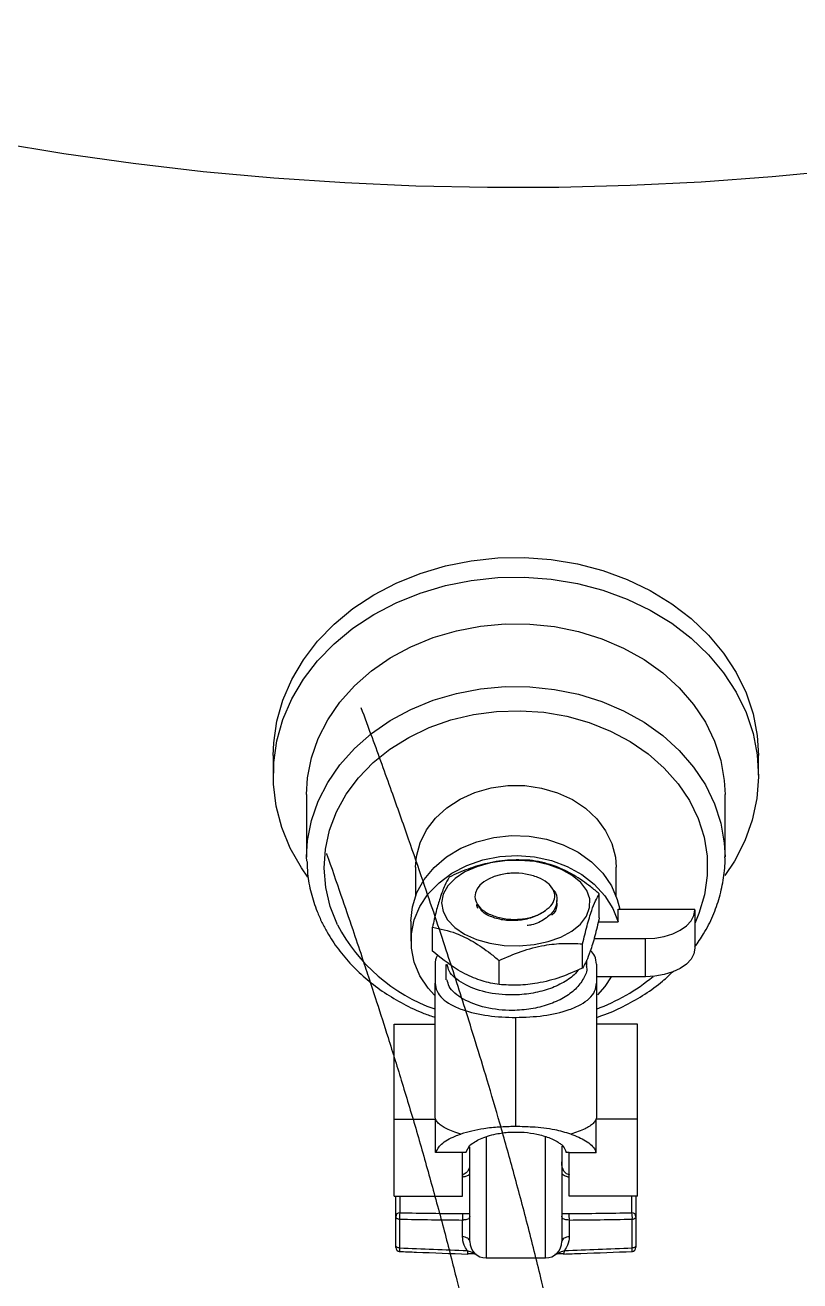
# Model space of a CAD drawing. Header units: millimetres. Extents: x 0 to 6631, y 0 to 4689.
# Drawn here: x 4488.4 to 4582.6, y 3301.2 to 3454 of the extents above; entities that cross this region are included whole.
import ezdxf

# ---------------------------------------------------------------- set-up
doc = ezdxf.new("R2010")
doc.units = ezdxf.units.MM
doc.header["$LTSCALE"] = 13
doc.layers.add('几何体', color=7, linetype='Continuous')

msp = doc.modelspace()

# ---------------------------------------------------------------- linework, layer by layer
at = {"layer": '几何体'}
for p, q in [((4518.6, 3365.12), (4518.6, 3362.74)), ((4577.61, 3362.74), (4577.61, 3365.12)), ((4522.67, 3360.39), (4522.67, 3352.76)), ((4573.54, 3352.76), (4573.54, 3360.39)), ((4535.91, 3351.54), (4535.91, 3348.01)), ((4560.3, 3348.01), (4560.3, 3351.54)), ((4553.1, 3347.17), (4553.1, 3347.49)), ((4558.25, 3345.36), (4558.25, 3348.3)), ((4560.53, 3344.88), (4560.53, 3346.44)), ((4560.53, 3346.44), (4569.85, 3346.44)), ((4569.85, 3346.32), (4569.85, 3346.44)), ((4569.85, 3346.32), (4569.85, 3341.67)), ((4535.35, 3344.98), (4535.35, 3342.55)), ((4537.96, 3341.31), (4537.96, 3344.24)), ((4558.13, 3344.88), (4560.53, 3344.88)), ((4557.62, 3342.86), (4563.85, 3342.86)), ((4563.85, 3338.2), (4563.85, 3342.86)), ((4556.22, 3339.27), (4556.22, 3342.21)), ((4538.3, 3339.75), (4538.3, 3337.45)), ((4539.61, 3339.71), (4539.61, 3337.83)), ((4546.07, 3337.25), (4546.07, 3340.18)), ((4556.72, 3339.59), (4556.72, 3340.24)), ((4557.9, 3339.75), (4557.9, 3337.45)), ((4563.85, 3338.2), (4557.9, 3338.2)), ((4533.3, 3320.9), (4533.3, 3332.45)), ((4533.3, 3332.45), (4538.35, 3332.45)), ((4562.9, 3332.45), (4557.85, 3332.45)), ((4562.9, 3320.9), (4562.9, 3332.45)), ((4533.3, 3320.9), (4538.35, 3320.9)), ((4533.3, 3311.51), (4533.3, 3320.9)), ((4538.35, 3320.9), (4538.3, 3321.19)), ((4538.35, 3316.82), (4538.35, 3320.9)), ((4557.9, 3321.19), (4557.86, 3320.9)), ((4557.86, 3316.82), (4557.86, 3320.9)), ((4562.9, 3320.9), (4557.86, 3320.9)), ((4562.9, 3311.51), (4562.9, 3320.9)), ((4548.1, 3319.99), (4547.98, 3319.99)), ((4544.5, 3318.75), (4544.5, 3304)), ((4551.7, 3304), (4551.7, 3318.78)), ((4541.6, 3316.82), (4538.35, 3316.82)), ((4542.01, 3316.82), (4541.6, 3316.82)), ((4541.6, 3311.51), (4541.6, 3316.82)), ((4542.01, 3316.82), (4542.5, 3317.71)), ((4542.5, 3306), (4542.5, 3317.53)), ((4553.7, 3317.61), (4553.7, 3306)), ((4554.6, 3316.82), (4554.21, 3316.82)), ((4554.6, 3316.82), (4557.86, 3316.82)), ((4554.6, 3311.51), (4554.6, 3316.82)), ((4533.3, 3311.51), (4541.6, 3311.51)), ((4533.5, 3309.01), (4533.5, 3311.51)), ((4534, 3311.51), (4534, 3309.51)), ((4562.9, 3311.51), (4554.6, 3311.51)), ((4562.2, 3309.51), (4562.2, 3311.51)), ((4562.7, 3311.51), (4562.7, 3309.01)), ((4533.5, 3305.51), (4533.5, 3309.01)), ((4533.95, 3308.73), (4533.95, 3305.22)), ((4541.61, 3306.59), (4541.61, 3308.62)), ((4554.59, 3308.62), (4554.59, 3306.59)), ((4562.26, 3305.22), (4562.26, 3308.73)), ((4562.7, 3309.01), (4562.7, 3305.51)), ((4544.5, 3304), (4551.7, 3304))]:
    msp.add_line(p, q, dxfattribs=at)
at = {"layer": '几何体', "flags": 128}
for points in [[(4430.02, 3454.67), (4437.37, 3452), (4444.89, 3449.5), (4452.59, 3447.18), (4460.44, 3445.04), (4468.44, 3443.08), (4476.56, 3441.31), (4484.81, 3439.74), (4493.15, 3438.35), (4501.59, 3437.17), (4510.1, 3436.18), (4518.68, 3435.39), (4527.3, 3434.81), (4535.96, 3434.42), (4544.64, 3434.24), (4553.32, 3434.26), (4562, 3434.48), (4570.65, 3434.91), (4579.27, 3435.54), (4587.83, 3436.36)], [(4518.6, 3365.12), (4518.66, 3366.65), (4519.04, 3369.29), (4519.78, 3371.87), (4520.86, 3374.38), (4522.27, 3376.77), (4524, 3379.02), (4526.02, 3381.1), (4528.3, 3382.99), (4530.83, 3384.66), (4533.57, 3386.09), (4536.48, 3387.27), (4539.54, 3388.18), (4542.69, 3388.81), (4545.92, 3389.15), (4549.17, 3389.2), (4552.41, 3388.96), (4555.59, 3388.43), (4558.69, 3387.61), (4561.65, 3386.52), (4564.45, 3385.18), (4567.06, 3383.59), (4569.43, 3381.77), (4571.54, 3379.76), (4573.37, 3377.56), (4574.9, 3375.22), (4576.09, 3372.75), (4576.95, 3370.19), (4577.46, 3367.57), (4577.61, 3365.12)], [(4520.67, 3353.87), (4519.64, 3356.38), (4518.96, 3358.98), (4518.63, 3361.62), (4518.66, 3364.27), (4519.04, 3366.91), (4519.78, 3369.5), (4520.86, 3372), (4522.27, 3374.39), (4524, 3376.64), (4526.02, 3378.72), (4528.3, 3380.61), (4530.83, 3382.28), (4533.57, 3383.71), (4536.48, 3384.89), (4539.54, 3385.8), (4542.69, 3386.43), (4545.92, 3386.77), (4549.17, 3386.82), (4552.41, 3386.58), (4555.59, 3386.05), (4558.69, 3385.23), (4561.65, 3384.15), (4564.45, 3382.8), (4567.06, 3381.21), (4569.43, 3379.4), (4571.54, 3377.38), (4573.37, 3375.18), (4574.9, 3372.84), (4576.09, 3370.37), (4576.95, 3367.81), (4577.46, 3365.19), (4577.61, 3362.54), (4577.4, 3359.89), (4576.84, 3357.27), (4575.93, 3354.73), (4574.68, 3352.27), (4573.53, 3350.51)], [(4522.67, 3360.39), (4522.79, 3362.4), (4523.26, 3364.83), (4524.08, 3367.2), (4525.23, 3369.47), (4526.71, 3371.62), (4528.48, 3373.6), (4530.54, 3375.41), (4532.83, 3377), (4535.35, 3378.35), (4538.04, 3379.46), (4540.87, 3380.3), (4543.81, 3380.86), (4546.8, 3381.13), (4549.81, 3381.11), (4552.8, 3380.8), (4555.73, 3380.2), (4558.54, 3379.33), (4561.21, 3378.19), (4563.7, 3376.79), (4565.96, 3375.17), (4567.98, 3373.34), (4569.72, 3371.33), (4571.15, 3369.17), (4572.26, 3366.88), (4573.03, 3364.5), (4573.45, 3362.07), (4573.54, 3360.39)], [(4522.67, 3352.76), (4522.79, 3354.77), (4523.26, 3357.2), (4524.08, 3359.57), (4525.23, 3361.85), (4526.71, 3363.99), (4528.48, 3365.98), (4530.54, 3367.78), (4532.83, 3369.37), (4535.35, 3370.73), (4538.04, 3371.84), (4540.87, 3372.67), (4543.81, 3373.23), (4546.8, 3373.5), (4549.81, 3373.48), (4552.8, 3373.17), (4555.73, 3372.58), (4558.54, 3371.7), (4561.21, 3370.56), (4563.7, 3369.17), (4565.96, 3367.55), (4567.98, 3365.72), (4569.72, 3363.71), (4571.15, 3361.55), (4572.26, 3359.26), (4573.03, 3356.88), (4573.45, 3354.44), (4573.54, 3352.79)], [(4526.43, 3344.53), (4525.54, 3346.76), (4524.99, 3349.06), (4524.79, 3351.4), (4524.95, 3353.74), (4525.45, 3356.04), (4526.3, 3358.28), (4527.48, 3360.42), (4528.97, 3362.42), (4530.75, 3364.26), (4532.8, 3365.9), (4535.08, 3367.33), (4537.55, 3368.52), (4540.19, 3369.45), (4542.94, 3370.11), (4545.77, 3370.48), (4548.64, 3370.57), (4551.5, 3370.38), (4554.31, 3369.89), (4557.03, 3369.13), (4559.61, 3368.1), (4562.01, 3366.82), (4564.2, 3365.31), (4566.15, 3363.59), (4567.83, 3361.69), (4569.21, 3359.63), (4570.27, 3357.45), (4570.99, 3355.18), (4571.36, 3352.86), (4571.38, 3350.52), (4571.05, 3348.19), (4570.37, 3345.91), (4569.85, 3344.69)], [(4535.91, 3351.54), (4536.02, 3352.85), (4536.46, 3354.5), (4537.24, 3356.07), (4538.33, 3357.5), (4539.71, 3358.76), (4541.32, 3359.82), (4543.13, 3360.63), (4545.09, 3361.19), (4547.13, 3361.47), (4549.2, 3361.46), (4551.23, 3361.17), (4553.18, 3360.6), (4554.98, 3359.76), (4556.58, 3358.7), (4557.94, 3357.42), (4559.02, 3355.98), (4559.78, 3354.41), (4560.21, 3352.76), (4560.3, 3351.54)], [(4535.35, 3344.98), (4535.54, 3346.73), (4536.08, 3348.44), (4536.97, 3350.05), (4538.18, 3351.52), (4539.68, 3352.79), (4541.42, 3353.84), (4543.35, 3354.64), (4545.42, 3355.15), (4547.56, 3355.38), (4549.72, 3355.3), (4551.84, 3354.93), (4553.84, 3354.27), (4555.69, 3353.35), (4557.31, 3352.18), (4558.67, 3350.81), (4559.72, 3349.26), (4560.44, 3347.6), (4560.73, 3346.44)], [(4522.83, 3350.31), (4522.03, 3351.46), (4520.67, 3353.87)], [(4538.2, 3335.99), (4537.46, 3336.82), (4536.44, 3338.34), (4535.75, 3339.98), (4535.4, 3341.68), (4535.4, 3343.42), (4535.75, 3345.13), (4536.44, 3346.76), (4537.46, 3348.28), (4538.77, 3349.65), (4540.34, 3350.81), (4542.13, 3351.75), (4544.08, 3352.43), (4546.14, 3352.84), (4548.26, 3352.96), (4550.37, 3352.8), (4552.42, 3352.35), (4554.35, 3351.63), (4556.11, 3350.65), (4557.64, 3349.46), (4558.92, 3348.07), (4559.89, 3346.53), (4560.53, 3344.88), (4560.53, 3344.88)], [(4522.68, 3352.27), (4522.68, 3352.32), (4522.67, 3352.76)], [(4554.92, 3343.76), (4555.97, 3344.62), (4556.7, 3345.59), (4557.07, 3346.62), (4557.08, 3347.67), (4556.72, 3348.71), (4556.01, 3349.68), (4554.97, 3350.54), (4553.66, 3351.27), (4552.11, 3351.83), (4550.4, 3352.21), (4548.6, 3352.37), (4546.78, 3352.32), (4545.01, 3352.06), (4543.37, 3351.6), (4541.92, 3350.96), (4540.72, 3350.16), (4539.83, 3349.25), (4539.28, 3348.24), (4539.08, 3347.19), (4539.26, 3346.15), (4539.8, 3345.14), (4540.68, 3344.22), (4541.86, 3343.41), (4543.3, 3342.76), (4544.93, 3342.3), (4546.7, 3342.03), (4548.52, 3341.97), (4550.33, 3342.12), (4552.04, 3342.49), (4553.59, 3343.04), (4554.92, 3343.76)], [(4547.03, 3350.76), (4546.22, 3350.61), (4545.47, 3350.39), (4544.79, 3350.1), (4544.21, 3349.74), (4543.73, 3349.34), (4543.39, 3348.89), (4543.18, 3348.42), (4543.1, 3347.94)], [(4543.5, 3346.5), (4543.38, 3346.88), (4543.37, 3346.98)], [(4563.85, 3342.86), (4565.02, 3342.92), (4566.15, 3343.12), (4567.19, 3343.44), (4568.1, 3343.87), (4568.84, 3344.4), (4569.4, 3345), (4569.74, 3345.65), (4569.85, 3346.32)], [(4569.85, 3341.67), (4569.74, 3340.99), (4569.4, 3340.34), (4568.84, 3339.74), (4568.1, 3339.22), (4567.19, 3338.79), (4566.15, 3338.47), (4565.02, 3338.27), (4563.85, 3338.2)], [(4559.69, 3338.2), (4558.92, 3337.03), (4558.03, 3336.01)], [(4533.5, 3309.01), (4533.51, 3308.96), (4533.54, 3308.91), (4533.58, 3308.86), (4533.63, 3308.82), (4533.7, 3308.79), (4533.78, 3308.76), (4533.86, 3308.74), (4533.95, 3308.73)], [(4562.26, 3308.73), (4562.35, 3308.74), (4562.43, 3308.76), (4562.51, 3308.79), (4562.58, 3308.82), (4562.63, 3308.86), (4562.67, 3308.91), (4562.7, 3308.96), (4562.7, 3309.01)], [(4542.5, 3306.01), (4542.49, 3306.12), (4542.44, 3306.22), (4542.36, 3306.32), (4542.25, 3306.4), (4542.12, 3306.47), (4541.96, 3306.53), (4541.79, 3306.57), (4541.61, 3306.59)], [(4554.59, 3306.59), (4554.42, 3306.57), (4554.25, 3306.53), (4554.09, 3306.47), (4553.96, 3306.4), (4553.85, 3306.32), (4553.77, 3306.22), (4553.72, 3306.12), (4553.7, 3306.01)], [(4533.95, 3305.22), (4533.86, 3305.23), (4533.78, 3305.25), (4533.7, 3305.28), (4533.63, 3305.31), (4533.58, 3305.36), (4533.54, 3305.4), (4533.51, 3305.45), (4533.5, 3305.51)], [(4542.2, 3304.91), (4542.21, 3304.79), (4542.22, 3304.68), (4542.23, 3304.6), (4542.24, 3304.54), (4542.26, 3304.5), (4542.27, 3304.48), (4542.28, 3304.48)], [(4542.28, 3304.48), (4542.29, 3304.49), (4542.31, 3304.52)], [(4553.9, 3304.52), (4553.92, 3304.49), (4553.93, 3304.48)], [(4562.7, 3305.51), (4562.7, 3305.45), (4562.67, 3305.4), (4562.63, 3305.36), (4562.58, 3305.31), (4562.51, 3305.28), (4562.43, 3305.25), (4562.35, 3305.23), (4562.26, 3305.22)]]:
    msp.add_lwpolyline(points, dxfattribs=at)
at = {"layer": '几何体'}
for centre, radius, start, end in [((4545.29, 3354.35), 21.26, 207.5234, 250.6233), ((4549.65, 3356.51), 23.72, 290.3753, 309.661), ((4540.61, 3313.79), 1.06, 2.6434, 19.7141), ((4555.81, 3313.74), 1.28, 161.7437, 175.8838), ((4534, 3309.01), 0.496, 89.5716, 179.565), ((4536.25, 3308.96), 2.31, 166.2302, 185.6652), ((4543.42, 3308.89), 1.82, 163.4862, 188.4808), ((4552.79, 3308.89), 1.82, 351.5192, 16.5138), ((4559.96, 3308.96), 2.31, 354.3348, 13.7698), ((4562.21, 3309.01), 0.496, 0.435, 90.4284), ((4544.5, 3306), 2, 180, 270), ((4551.7, 3306), 2, 270, 0), ((4534, 3305.29), 0.5, 180, 267.4893), ((4553.23, 3304.83), 0.78, 333.6757, 5.8634), ((4562.2, 3305.29), 0.5, 272.4851, 0.0016)]:
    msp.add_arc(centre, radius, start, end, dxfattribs=at)
for centre, major_axis, ratio, start_param, end_param in [((4504.68, 3316.21), (68.4, -4.42), 0.090352, 5.160464, 5.288703), ((4504.73, 3316.5), (68.4, -4.13), 0.084452, 5.159718, 5.287957), ((4591.48, 3316.5), (68.4, 4.13), 0.084452, 4.136821, 4.26506), ((4591.53, 3316.21), (68.4, 4.42), 0.090352, 4.136075, 4.264314), ((4509.15, 3315.93), (103.5, -6.69), 0.090352, 4.960198, 5.043255), ((4587.06, 3315.93), (103.5, 6.69), 0.090352, 4.381523, 4.46458)]:
    msp.add_ellipse(centre, major_axis=major_axis, ratio=ratio, start_param=start_param, end_param=end_param, dxfattribs=at)
for points, knots in [([(4541.81, 3188.12), (4541.91, 3188.24), (4542.74, 3189.21), (4544.13, 3191.12), (4545.91, 3193.71), (4547.54, 3196.36), (4548.99, 3198.96), (4550.22, 3201.43), (4551.1, 3203.35), (4551.75, 3204.87), (4552.3, 3206.23), (4553.14, 3208.4), (4554.28, 3211.72), (4555.65, 3216.51), (4556.91, 3222.24), (4557.97, 3228.98), (4558.68, 3236.7), (4558.92, 3244.99), (4558.7, 3253.37), (4558.17, 3260.8), (4557.49, 3267.28), (4556.76, 3272.81), (4555.98, 3277.87), (4555.24, 3282.18), (4554.67, 3285.24), (4554.26, 3287.38), (4553.9, 3289.16), (4553.45, 3291.37), (4552.84, 3294.21), (4552.06, 3297.69), (4550.96, 3302.38), (4549.54, 3308.07), (4547.87, 3314.34), (4546.22, 3320.2), (4544.68, 3325.45), (4543.27, 3330.1), (4541.99, 3334.18), (4540.8, 3337.9), (4539.59, 3341.63), (4538.27, 3345.61), (4536.74, 3350.1), (4534.98, 3355.2), (4532.93, 3361), (4531, 3366.34), (4529.76, 3369.71), (4529.31, 3370.93)], [0, 0, 0, 0, 0.003539, 0.029088, 0.05156, 0.071184, 0.09422, 0.112423, 0.12607, 0.135522, 0.144372, 0.154002, 0.179693, 0.209439, 0.243478, 0.281479, 0.323516, 0.36826, 0.41086, 0.451089, 0.479846, 0.507295, 0.533267, 0.554904, 0.57105, 0.57861, 0.586464, 0.597408, 0.611471, 0.628686, 0.649089, 0.681316, 0.71354, 0.742877, 0.769259, 0.792637, 0.812978, 0.831043, 0.849052, 0.869678, 0.891654, 0.917643, 0.947697, 0.980955, 1, 1, 1, 1]), ([(4525.07, 3353.22), (4525.08, 3353.2), (4525.68, 3351.51), (4526.74, 3348.42), (4528.17, 3344.25), (4529.28, 3340.94), (4530.25, 3338.01), (4531.32, 3334.73), (4532.7, 3330.42), (4534.32, 3325.17), (4536.06, 3319.36), (4537.76, 3313.37), (4539.4, 3307.33), (4540.87, 3301.56), (4542.11, 3296.37), (4543.24, 3291.35), (4544.36, 3285.96), (4545.55, 3279.67), (4546.71, 3272.55), (4547.72, 3264.89), (4548.44, 3257.26), (4548.82, 3250.04), (4548.88, 3243.27), (4548.63, 3236.66), (4548.03, 3230.14), (4547.07, 3224.03), (4545.96, 3219.04), (4544.85, 3215.13), (4543.77, 3211.89), (4542.51, 3208.63), (4541.1, 3205.49), (4539.5, 3202.41), (4537.69, 3199.39), (4535.67, 3196.41), (4534.18, 3194.6), (4533.46, 3193.74)], [0, 0, 0, 0, 0.000346, 0.029151, 0.05301, 0.071871, 0.085735, 0.102996, 0.127711, 0.159014, 0.191994, 0.225835, 0.259854, 0.293354, 0.322321, 0.346535, 0.376974, 0.411846, 0.451394, 0.495345, 0.53963, 0.57963, 0.618046, 0.656989, 0.697312, 0.738504, 0.775599, 0.800133, 0.823772, 0.849918, 0.878872, 0.904656, 0.934375, 0.96858, 1, 1, 1, 1]), ([(4522.72, 3352.25), (4522.73, 3351.75), (4522.76, 3350.46), (4523.17, 3348.41), (4523.8, 3346.44), (4524.49, 3344.85), (4525.31, 3343.3), (4526.48, 3341.54), (4528.11, 3339.6), (4529.99, 3337.84), (4532.1, 3336.25), (4534.42, 3334.88), (4536.5, 3333.88), (4537.84, 3333.43), (4538.3, 3333.27)], [0, 0, 0, 0, 0.061122, 0.157149, 0.253226, 0.310561, 0.364155, 0.460841, 0.557753, 0.654987, 0.7525, 0.850239, 0.948145, 1, 1, 1, 1]), ([(4550.14, 3352.36), (4549.25, 3352.4), (4547.45, 3352.48), (4544.79, 3352.11), (4542.27, 3351.36), (4540.75, 3350.68), (4539.99, 3350.33)], [0, 0, 0, 0, 0.267276, 0.541818, 0.768445, 1, 1, 1, 1]), ([(4558.25, 3348.3), (4557.91, 3348.59), (4556.89, 3349.42), (4555.14, 3350.63), (4552.73, 3351.83), (4551.09, 3352.17), (4550.14, 3352.36)], [0, 0, 0, 0, 0.131547, 0.383647, 0.643559, 1, 1, 1, 1]), ([(4569.85, 3341.83), (4570.23, 3342.36), (4571.09, 3343.57), (4572.09, 3345.61), (4572.92, 3347.89), (4573.39, 3350.23), (4573.58, 3351.87), (4573.53, 3352.72), (4573.52, 3352.79)], [0, 0, 0, 0, 0.16031, 0.367297, 0.573489, 0.778909, 0.983698, 1, 1, 1, 1]), ([(4539.99, 3350.33), (4539.81, 3350.02), (4539.45, 3349.38), (4538.92, 3347.94), (4538.41, 3346.19), (4538.11, 3344.9), (4537.96, 3344.24)], [0, 0, 0, 0, 0.2672762, 0.5418181, 0.7684451, 1, 1, 1, 1]), ([(4551.7, 3346.27), (4552, 3346.52), (4552.61, 3347.01), (4552.91, 3347.92), (4552.71, 3348.84), (4551.99, 3349.68), (4550.81, 3350.34), (4549.32, 3350.75), (4547.99, 3350.84), (4547.24, 3350.77), (4547.03, 3350.76)], [0, 0, 0, 0, 0.132095, 0.264168, 0.396922, 0.532469, 0.668255, 0.806625, 0.945503, 1, 1, 1, 1]), ([(4552.7, 3348.72), (4552.71, 3348.71), (4553.08, 3348.36), (4553.18, 3347.48), (4552.86, 3346.26), (4551.72, 3345.22), (4550.49, 3344.58), (4549.66, 3344.47), (4549.48, 3344.44)], [0, 0, 0, 0, 0.005481, 0.238128, 0.470775, 0.702129, 0.93549, 1, 1, 1, 1]), ([(4552.7, 3348.72), (4552.64, 3348.81), (4552.57, 3348.92), (4552.5, 3349.02), (4552.49, 3349.04)], [0, 0, 0, 0, 0.851111, 1, 1, 1, 1]), ([(4543.1, 3347.94), (4543.18, 3347.62), (4543.32, 3346.98), (4544.21, 3346.14), (4545.5, 3345.52), (4547.07, 3345.18), (4548.71, 3345.17), (4550.25, 3345.48), (4551.21, 3345.91), (4551.62, 3346.21), (4551.7, 3346.27)], [0, 0, 0, 0, 0.1407995, 0.2816009, 0.4220955, 0.5601189, 0.6973956, 0.832652, 0.9667058, 1, 1, 1, 1]), ([(4543.4, 3347.05), (4543.45, 3346.96), (4543.57, 3346.79), (4543.69, 3346.61), (4543.75, 3346.52)], [0, 0, 0, 0, 0.500002, 1, 1, 1, 1]), ([(4553.1, 3347.15), (4553.07, 3346.73), (4553.03, 3346.2), (4552.55, 3345.78), (4552.45, 3345.69)], [0, 0, 0, 0, 0.800322, 1, 1, 1, 1]), ([(4556.22, 3342.21), (4556.4, 3342.96), (4556.76, 3344.48), (4557.29, 3346.24), (4557.79, 3347.5), (4558.1, 3348.03), (4558.25, 3348.3)], [0, 0, 0, 0, 0.267276, 0.541818, 0.768445, 1, 1, 1, 1]), ([(4551.7, 3346.27), (4551.6, 3346.19), (4551.09, 3345.81), (4549.91, 3345.28), (4548.11, 3344.98), (4546.28, 3345.09), (4544.8, 3345.59), (4543.93, 3346.13), (4543.81, 3346.48), (4543.79, 3346.52)], [0, 0, 0, 0, 0.050927, 0.236817, 0.421453, 0.606088, 0.791978, 0.976268, 1, 1, 1, 1]), ([(4558.25, 3345.36), (4558.07, 3344.61), (4557.71, 3343.09), (4557.18, 3341.34), (4556.68, 3340.07), (4556.37, 3339.54), (4556.22, 3339.27)], [0, 0, 0, 0, 0.267276, 0.541818, 0.768445, 1, 1, 1, 1]), ([(4537.96, 3344.24), (4538.91, 3344.05), (4540.53, 3343.72), (4542.94, 3342.53), (4544.69, 3341.32), (4545.73, 3340.47), (4546.07, 3340.18)], [0, 0, 0, 0, 0.356439, 0.608129, 0.868454, 1, 1, 1, 1]), ([(4546.07, 3340.18), (4546.96, 3340.58), (4548.76, 3341.38), (4551.42, 3342.07), (4553.94, 3342.33), (4555.45, 3342.25), (4556.22, 3342.21)], [0, 0, 0, 0, 0.267276, 0.541818, 0.768445, 1, 1, 1, 1]), ([(4546.07, 3337.25), (4545.73, 3337.31), (4544.71, 3337.48), (4542.96, 3338.03), (4540.55, 3339.24), (4538.91, 3340.55), (4537.96, 3341.31)], [0, 0, 0, 0, 0.131547, 0.383647, 0.643559, 1, 1, 1, 1]), ([(4538.59, 3340.83), (4538.57, 3340.8), (4538.31, 3340.47), (4538.31, 3340.09), (4538.3, 3339.75)], [0, 0, 0, 0, 0.094472, 1, 1, 1, 1]), ([(4557.9, 3339.75), (4557.88, 3340.08), (4557.83, 3340.67), (4557.37, 3341.19), (4557.18, 3341.42)], [0, 0, 0, 0, 0.574537, 1, 1, 1, 1]), ([(4555.7, 3339.06), (4555.59, 3338.9), (4555.18, 3338.32), (4553.94, 3337.49), (4552.11, 3336.65), (4549.95, 3336.13), (4547.33, 3335.91), (4544.32, 3336.23), (4541.61, 3337.29), (4539.98, 3338.57), (4539.82, 3339.45), (4539.77, 3339.73)], [0, 0, 0, 0, 0.0384498, 0.1426833, 0.2483911, 0.3528271, 0.4580987, 0.6147137, 0.7723876, 0.9287106, 1, 1, 1, 1]), ([(4556.65, 3339.58), (4556.67, 3339.5), (4556.83, 3338.97), (4556.35, 3337.96), (4555.45, 3336.69), (4553.96, 3335.61), (4552.1, 3334.78), (4549.96, 3334.25), (4547.33, 3334.03), (4544.32, 3334.35), (4541.61, 3335.41), (4539.98, 3336.69), (4539.82, 3337.57), (4539.77, 3337.85)], [0, 0, 0, 0, 0.015665, 0.103725, 0.192393, 0.279944, 0.368734, 0.456456, 0.544879, 0.676429, 0.808868, 0.940173, 1, 1, 1, 1]), ([(4556.22, 3339.27), (4555.33, 3338.88), (4553.54, 3338.08), (4550.88, 3337.39), (4548.36, 3337.13), (4546.84, 3337.21), (4546.07, 3337.25)], [0, 0, 0, 0, 0.267276, 0.541818, 0.768445, 1, 1, 1, 1]), ([(4557.9, 3333.27), (4558.25, 3333.38), (4559.48, 3333.78), (4561.47, 3334.72), (4563.82, 3336.07), (4565.78, 3337.47), (4566.85, 3338.49), (4567.29, 3338.91)], [0, 0, 0, 0, 0.095621, 0.340061, 0.584448, 0.828673, 1, 1, 1, 1]), ([(4538.3, 3321.19), (4538.3, 3322.41), (4538.3, 3324.84), (4538.3, 3329.02), (4538.3, 3333.32), (4538.3, 3336.07), (4538.3, 3337.45)], [0, 0, 0, 0, 0.249999, 0.5, 0.750001, 1, 1, 1, 1]), ([(4538.3, 3337.45), (4538.34, 3337.11), (4538.42, 3336.46), (4539.11, 3335.55), (4540.18, 3334.79), (4542, 3334), (4544.71, 3333.38), (4546.97, 3333.29), (4548.1, 3333.25)], [0, 0, 0, 0, 0.127417, 0.250118, 0.370814, 0.500407, 0.749559, 1, 1, 1, 1]), ([(4548.1, 3333.26), (4549.23, 3333.3), (4551.49, 3333.38), (4554.19, 3334), (4556.01, 3334.79), (4557.09, 3335.55), (4557.79, 3336.45), (4557.86, 3337.11), (4557.9, 3337.45)], [0, 0, 0, 0, 0.248589, 0.498299, 0.62825, 0.749296, 0.872285, 1, 1, 1, 1]), ([(4557.9, 3337.45), (4557.9, 3336.07), (4557.9, 3333.32), (4557.9, 3329.02), (4557.9, 3324.84), (4557.9, 3322.41), (4557.9, 3321.19)], [0, 0, 0, 0, 0.250026, 0.5, 0.749974, 1, 1, 1, 1]), ([(4548.1, 3319.99), (4548.1, 3320.86), (4548.1, 3322.6), (4548.1, 3325.72), (4548.1, 3329.29), (4548.1, 3331.93), (4548.1, 3333.25)], [0, 0, 0, 0, 0.213867, 0.427737, 0.713867, 1, 1, 1, 1]), ([(4541.41, 3319.08), (4541.09, 3319.18), (4540.49, 3319.36), (4539.73, 3319.68), (4539.13, 3320.01), (4538.68, 3320.37), (4538.44, 3320.67), (4538.37, 3320.86), (4538.35, 3320.9)], [0, 0, 0, 0, 0.233975, 0.449095, 0.621735, 0.7798, 0.949594, 1, 1, 1, 1]), ([(4557.86, 3320.9), (4557.84, 3320.86), (4557.77, 3320.67), (4557.53, 3320.37), (4557.08, 3320.01), (4556.23, 3319.53), (4555.4, 3319.27), (4554.8, 3319.08)], [0, 0, 0, 0, 0.050272, 0.220214, 0.378002, 0.550604, 1, 1, 1, 1]), ([(4547.98, 3319.99), (4547.35, 3319.97), (4546.07, 3319.94), (4543.74, 3319.71), (4542.31, 3319.32), (4541.41, 3319.08)], [0, 0, 0, 0, 0.266654, 0.541385, 1, 1, 1, 1]), ([(4542.5, 3317.71), (4542.89, 3317.98), (4543.67, 3318.54), (4545.44, 3319.09), (4547.34, 3319.34), (4549.09, 3319.33), (4550.74, 3319.09), (4552.24, 3318.64), (4553.2, 3318.15), (4553.62, 3317.81), (4553.73, 3317.72)], [0, 0, 0, 0, 0.164954, 0.330688, 0.448443, 0.566554, 0.678375, 0.801387, 0.947726, 1, 1, 1, 1]), ([(4554.8, 3319.08), (4554.16, 3319.26), (4552.76, 3319.67), (4550.39, 3319.94), (4548.77, 3319.97), (4548.1, 3319.99)], [0, 0, 0, 0, 0.327432, 0.722961, 1, 1, 1, 1]), ([(4538.35, 3316.82), (4538.54, 3317.17), (4538.92, 3317.9), (4540.21, 3318.65), (4541.18, 3319), (4541.41, 3319.08)], [0, 0, 0, 0, 0.410682, 0.858247, 1, 1, 1, 1]), ([(4554.8, 3319.08), (4555.44, 3318.82), (4556.81, 3318.27), (4557.64, 3317.43), (4557.82, 3316.92), (4557.86, 3316.82)], [0, 0, 0, 0, 0.410645, 0.877492, 1, 1, 1, 1]), ([(4553.73, 3317.72), (4553.9, 3317.51), (4554.13, 3317.21), (4554.2, 3316.91), (4554.21, 3316.82)], [0, 0, 0, 0, 0.711751, 1, 1, 1, 1]), ([(4542.48, 3315.5), (4542.48, 3315.41), (4542.5, 3315.11), (4542.37, 3314.71), (4542.12, 3314.37), (4541.86, 3314.19), (4541.68, 3314.16), (4541.61, 3314.15)], [0, 0, 0, 0, 0.15959, 0.475429, 0.70455, 0.878681, 1, 1, 1, 1]), ([(4554.6, 3314.15), (4554.53, 3314.16), (4554.37, 3314.18), (4554.14, 3314.33), (4553.91, 3314.59), (4553.73, 3315.02), (4553.69, 3315.44), (4553.71, 3315.71), (4553.72, 3315.78)], [0, 0, 0, 0, 0.094502, 0.229863, 0.395405, 0.613622, 0.900115, 1, 1, 1, 1]), ([(4542.5, 3314.24), (4542.49, 3314.22), (4542.39, 3314.09), (4542.1, 3313.93), (4541.82, 3313.87), (4541.67, 3313.83)], [0, 0, 0, 0, 0.073699, 0.532238, 1, 1, 1, 1]), ([(4554.54, 3313.83), (4554.48, 3313.84), (4554.26, 3313.88), (4553.95, 3314), (4553.77, 3314.19), (4553.7, 3314.26)], [0, 0, 0, 0, 0.1787073, 0.7038212, 1, 1, 1, 1]), ([(4542.5, 3309.07), (4542.49, 3308.99), (4542.48, 3308.85), (4542.31, 3308.72), (4542.07, 3308.66), (4541.87, 3308.63), (4541.72, 3308.62), (4541.65, 3308.62), (4541.61, 3308.62)], [0, 0, 0, 0, 0.322413, 0.569131, 0.760582, 0.899161, 0.941211, 1, 1, 1, 1]), ([(4541.67, 3309.41), (4541.73, 3309.41), (4541.95, 3309.41), (4542.21, 3309.4), (4542.35, 3309.4), (4542.37, 3309.4)], [0, 0, 0, 0, 0.221164, 0.871034, 1, 1, 1, 1]), ([(4554.59, 3308.62), (4554.49, 3308.62), (4554.29, 3308.63), (4554.04, 3308.68), (4553.83, 3308.76), (4553.72, 3308.89), (4553.71, 3309.02), (4553.7, 3309.07)], [0, 0, 0, 0, 0.154254, 0.316154, 0.499276, 0.783133, 1, 1, 1, 1]), ([(4553.83, 3309.4), (4553.92, 3309.4), (4554.13, 3309.4), (4554.39, 3309.41), (4554.54, 3309.41)], [0, 0, 0, 0, 0.4274296, 1, 1, 1, 1]), ([(4542.2, 3304.91), (4542.05, 3305.13), (4541.7, 3305.65), (4541.65, 3306.24), (4541.61, 3306.59)], [0, 0, 0, 0, 0.413036, 1, 1, 1, 1]), ([(4554.59, 3306.59), (4554.56, 3306.24), (4554.51, 3305.65), (4554.15, 3305.13), (4554.01, 3304.91)], [0, 0, 0, 0, 0.586964, 1, 1, 1, 1]), ([(4533.5, 3305.29), (4533.5, 3305.3), (4533.5, 3305.31), (4533.5, 3305.38), (4533.5, 3305.47), (4533.5, 3305.51)], [0, 0, 0, 0, 0.342334, 0.684659, 1, 1, 1, 1]), ([(4533.91, 3304.8), (4534.62, 3304.77), (4537.4, 3304.65), (4540.19, 3304.56), (4542.28, 3304.48)], [0, 0, 0, 0, 0.252202, 1, 1, 1, 1]), ([(4533.95, 3305.22), (4533.95, 3305.14), (4533.95, 3304.97), (4533.97, 3304.82), (4533.98, 3304.81), (4533.98, 3304.8)], [0, 0, 0, 0, 0.3276964, 0.6829345, 1, 1, 1, 1]), ([(4542.2, 3304.91), (4542.44, 3304.82), (4542.75, 3304.71), (4543.05, 3304.59), (4543.12, 3304.56)], [0, 0, 0, 0, 0.761907, 1, 1, 1, 1]), ([(4543.33, 3304.42), (4543.32, 3304.43), (4543.04, 3304.48), (4542.66, 3304.5), (4542.31, 3304.52)], [0, 0, 0, 0, 0.060785, 1, 1, 1, 1]), ([(4553.9, 3304.52), (4553.55, 3304.5), (4553.17, 3304.48), (4552.89, 3304.42), (4552.86, 3304.42)], [0, 0, 0, 0, 0.927305, 1, 1, 1, 1]), ([(4553.01, 3304.53), (4553.11, 3304.57), (4553.44, 3304.7), (4553.77, 3304.82), (4554.01, 3304.91)], [0, 0, 0, 0, 0.298134, 1, 1, 1, 1]), ([(4553.93, 3304.48), (4554.62, 3304.51), (4557.41, 3304.6), (4560.2, 3304.71), (4562.3, 3304.8)], [0, 0, 0, 0, 0.24769, 1, 1, 1, 1]), ([(4562.22, 3304.8), (4562.23, 3304.81), (4562.24, 3304.82), (4562.25, 3304.96), (4562.26, 3305.13), (4562.26, 3305.22)], [0, 0, 0, 0, 0.296228, 0.647826, 1, 1, 1, 1]), ([(4562.7, 3305.51), (4562.7, 3305.46), (4562.7, 3305.38), (4562.7, 3305.31), (4562.7, 3305.3), (4562.7, 3305.3)], [0, 0, 0, 0, 0.349884, 0.699711, 1, 1, 1, 1])]:
    msp.add_open_spline(points, degree=3, knots=knots, dxfattribs=at)

doc.saveas('drawing.dxf')
